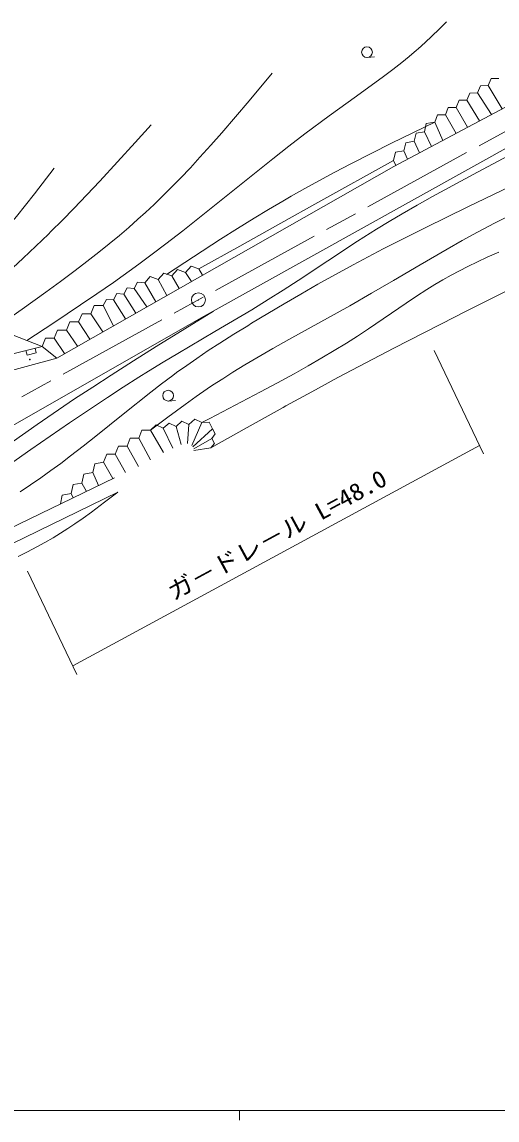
# Model space of a CAD drawing. Units: millimetres, scale not verified. Extents: x 40000 to 680000, y 20000 to 380000.
# Drawn here: x 244844 to 295400, y 204000 to 320948 of the extents above; entities that cross this region are included whole.
import ezdxf
from ezdxf.enums import TextEntityAlignment as Align

# ---------------------------------------------------------------- set-up
doc = ezdxf.new("R2010")
doc.units = ezdxf.units.MM
doc.header["$LTSCALE"] = 1000
doc.linetypes.add('CHAIN', pattern=[18.5, 12, -1.5, 3.5, -1.5])
for name, color, linetype, lineweight in [('M-BGD', 7, 'Continuous', 13), ('M-BMK', 2, 'Continuous', 13), ('M-BMK-SRVR', 3, 'Continuous', 13), ('M-STR-HTXT', 7, 'Continuous', 13), ('M-TTL-BAND', 7, 'Continuous', 13)]:
    doc.layers.add(name, color=color, linetype=linetype, lineweight=lineweight)
doc.styles.add('ＭＳ ゴシック', font='')
doc.styles.get('ＭＳ ゴシック').set_extended_font_data('MS Gothic')

# ---------------------------------------------------------------- blocks, each defined once
blk = doc.blocks.new('BUHIN3')
at = {"color": 7, "linetype": 'Continuous', "lineweight": 13}
blk.add_lwpolyline([(-260, -427), (167, -687), (687, 167), (260, 427)], dxfattribs=at)
blk = doc.blocks.new('BUHIN4')
at = {"color": 3, "linetype": 'Continuous', "lineweight": 13}
for radius in [750, 22.5]:
    blk.add_circle((0, 0), radius, dxfattribs=at)
blk = doc.blocks.new('BUHIN7')
at = {"color": 7, "linetype": 'Continuous', "lineweight": 13}
blk.add_line((-298, -490), (339, -878), dxfattribs=at)
blk.add_circle((0, 0), 574, dxfattribs=at)

msp = doc.modelspace()

# ---------------------------------------------------------------- linework, layer by layer
at = {"layer": 'M-BGD'}
for p, q in [((319782, 320563), (264242, 289597)), ((284430, 305555), (301875, 314854)), ((294458, 314166), (294769, 314932)), ((294769, 314932), (295596, 314941)), ((293320, 313390), (293631, 314157)), ((293631, 314157), (294458, 314166)), ((294458, 314166), (295956, 311699)), ((291044, 311840), (291355, 312607)), ((291355, 312607), (292182, 312615)), ((292182, 312615), (292493, 313382)), ((292182, 312615), (293532, 310407)), ((292493, 313382), (293320, 313390)), ((293320, 313390), (294804, 311085)), ((289906, 311065), (290216, 311832)), ((290216, 311832), (291044, 311840)), ((291044, 311840), (292262, 309730)), ((287670, 309264), (287877, 310142)), ((287877, 310142), (288768, 310289)), ((288768, 310289), (289078, 311056)), ((288768, 310289), (289650, 308337)), ((289078, 311056), (289906, 311065)), ((289906, 311065), (291047, 309082)), ((286573, 308238), (286780, 309117)), ((286780, 309117), (287670, 309264)), ((287670, 309264), (288445, 307695)), ((285475, 307212), (285682, 308091)), ((285682, 308091), (286573, 308238)), ((286573, 308238), (287148, 307004)), ((284378, 306186), (284585, 307065)), ((284585, 307065), (285475, 307212)), ((285475, 307212), (285889, 306333)), ((248552, 285157), (284430, 305555)), ((284378, 306186), (284621, 305657)), ((262236, 294274), (262834, 294942)), ((262834, 294942), (263680, 294647)), ((257905, 293154), (258502, 293822)), ((258502, 293822), (259349, 293527)), ((259349, 293527), (259946, 294195)), ((259946, 294195), (260793, 293900)), ((260793, 293900), (261390, 294568)), ((260793, 293900), (261581, 292565)), ((261390, 294568), (262236, 294274)), ((262236, 294274), (262878, 293302)), ((263680, 294647), (264058, 293973)), ((255689, 291945), (256041, 292616)), ((256041, 292616), (256797, 292549)), ((256797, 292549), (257149, 293221)), ((256797, 292549), (258123, 290599)), ((257149, 293221), (257905, 293154)), ((257905, 293154), (259093, 291150)), ((259349, 293527), (260265, 291817)), ((253472, 290736), (253825, 291407)), ((253825, 291407), (254580, 291340)), ((254580, 291340), (254933, 292012)), ((254580, 291340), (255864, 289314)), ((254933, 292012), (255689, 291945)), ((255689, 291945), (256945, 289929)), ((252173, 289868), (252533, 290735)), ((252533, 290735), (253472, 290736)), ((253472, 290736), (254592, 288591)), ((264242, 289597), (237035, 274107)), ((249574, 288133), (249934, 289000)), ((249934, 289000), (250873, 289001)), ((250873, 289001), (251234, 289868)), ((250873, 289001), (252055, 287149)), ((251234, 289868), (252173, 289868)), ((252173, 289868), (253459, 287947)), ((242915, 287978), (246975, 286398)), ((248274, 287265), (248635, 288132)), ((248635, 288132), (249574, 288133)), ((249574, 288133), (250745, 286404)), ((246975, 286398), (247335, 287265)), ((247335, 287265), (248274, 287265)), ((248274, 287265), (249377, 285626)), ((242072, 285151), (246975, 286398)), ((246975, 286398), (248552, 285157)), ((246975, 286398), (248552, 285157)), ((248552, 285157), (242371, 283480)), ((261246, 277881), (261861, 278435)), ((261861, 278435), (262608, 278081)), ((262608, 278081), (263223, 278635)), ((263223, 278635), (263970, 278281)), ((257273, 276628), (257613, 277471)), ((257613, 277471), (258522, 277482)), ((258522, 277482), (259136, 278036)), ((258522, 277482), (259890, 275081)), ((259136, 278036), (259884, 277682)), ((259884, 277682), (260499, 278236)), ((259884, 277682), (260899, 275548)), ((260499, 278236), (261246, 277881)), ((261246, 277881), (261787, 275941)), ((262608, 278081), (262476, 276062)), ((263970, 278281), (262907, 275845)), ((265108, 277619), (263015, 275695)), ((263970, 278281), (264760, 278329)), ((264760, 278329), (265108, 277619)), ((265108, 277619), (265411, 277084)), ((256024, 275774), (256364, 276617)), ((256364, 276617), (257273, 276628)), ((257273, 276628), (258524, 274330)), ((265033, 276600), (263129, 275482)), ((265336, 276065), (264958, 275580)), ((265411, 277084), (265033, 276600)), ((265033, 276600), (265336, 276065)), ((253527, 274067), (253866, 274910)), ((253866, 274910), (254775, 274920)), ((254775, 274920), (255115, 275764)), ((254775, 274920), (255844, 272960)), ((255115, 275764), (256024, 275774)), ((256024, 275774), (257250, 273619)), ((264958, 275580), (263142, 275324)), ((252377, 272954), (252581, 273894)), ((252581, 273894), (253527, 274067)), ((253527, 274067), (254529, 272327)), ((251227, 271842), (251431, 272781)), ((251431, 272781), (252377, 272954)), ((252377, 272954), (252996, 271585)), ((233175, 261994), (254690, 272405)), ((250077, 270729), (250281, 271669)), ((250281, 271669), (251227, 271842)), ((251227, 271842), (251698, 270957)), ((255030, 270884), (237918, 262536)), ((248928, 269617), (249132, 270556)), ((249132, 270556), (250077, 270729)), ((250077, 270729), (250299, 270280))]:
    msp.add_line(p, q, dxfattribs=at)
for points in [[(245353, 287029), (248220, 288916), (251075, 290818), (252828, 292009), (254569, 293216), (257273, 295153), (258716, 296225), (260154, 297318), (261953, 298715), (263747, 300134), (267636, 303256), (271539, 306381), (273231, 307710), (274935, 309023), (277528, 310958), (280436, 313045), (283336, 315151), (284300, 315881), (285258, 316632), (286046, 317274), (286829, 317938), (287009, 318095), (287744, 318753), (288465, 319426), (289252, 320189), (290026, 320968)], [(242299, 288572), (244852, 290371), (247392, 292185), (248947, 293318), (250489, 294467), (251760, 295438), (253018, 296424), (254122, 297312), (255220, 298222), (256212, 299070), (257191, 299933), (257972, 300642), (258896, 301507), (259805, 302386), (260772, 303350), (261725, 304328), (262762, 305423), (263784, 306532), (264948, 307826), (266098, 309135), (267562, 310838), (269019, 312563), (271456, 315487)], [(240593, 291766), (242793, 293777), (244985, 295808), (246322, 297072), (247651, 298356), (247929, 298629), (249146, 299843), (250356, 301078), (251747, 302529), (253130, 304001), (255008, 306037), (256879, 308095), (258603, 310004)], [(260229, 294041), (263097, 295927), (265983, 297800), (267772, 298938), (269570, 300059), (271080, 300978), (272601, 301880), (273482, 302391), (274951, 303223), (276430, 304037), (278130, 304948), (279839, 305842), (281995, 306942), (284169, 308030), (288768, 310289)], [(241684, 272552), (245792, 275402), (249908, 278242), (251924, 279610), (253951, 280961), (255614, 282047), (257288, 283116), (258320, 283762), (259860, 284710), (261419, 285645), (265376, 287967), (269323, 290306), (271059, 291375), (272642, 292388), (274223, 293424), (277379, 295523), (280544, 297605), (282561, 298883), (283928, 299713), (285305, 300525), (286908, 301445), (288531, 302353), (290689, 303533), (292867, 304701), (300255, 308626)], [(237595, 292916), (239086, 294453), (240568, 296010), (241464, 296978), (242352, 297967), (242655, 298313), (243459, 299254), (244254, 300216), (245223, 301424), (246183, 302653), (248263, 305381)], [(263680, 294647), (268031, 297084), (272392, 299523), (276328, 301719), (284378, 306186)], [(244653, 270920), (245750, 271653), (246835, 272402), (247901, 273163), (248966, 273938), (250020, 274730), (251372, 275775), (252712, 276837), (255625, 279186), (258550, 281520), (259706, 282413), (260881, 283296), (261300, 283603), (262372, 284371), (263456, 285122), (264675, 285942), (265914, 286750), (267383, 287682), (268871, 288602), (269281, 288852), (270998, 289898), (272733, 290933), (274521, 291975), (276329, 293006), (278198, 294048), (280077, 295072), (283294, 296777), (285542, 297918), (287808, 299047), (292292, 301243), (296784, 303440)], [(258522, 277482), (260364, 278858), (262226, 280223), (263380, 281047), (264554, 281859), (265133, 282249), (266210, 282955), (267298, 283644), (268566, 284421), (269854, 285186), (271542, 286161), (273241, 287119), (279730, 290732), (282056, 292069), (284381, 293428), (287228, 295099), (290084, 296751), (291694, 297661), (293321, 298557), (295120, 299515), (296627, 300276)], [(295594, 296446), (294344, 295890), (293322, 295414), (292301, 294916), (291405, 294459), (290519, 293983), (289644, 293488), (288788, 292979), (287934, 292446), (286829, 291728), (285726, 290987), (281732, 288263), (280559, 287496), (279368, 286742), (278073, 285947), (276760, 285163), (275289, 284312), (273800, 283472), (272030, 282500), (270240, 281540), (267538, 280121), (264825, 278720), (263970, 278281)], [(264958, 275580), (268797, 277745), (272654, 279897), (272934, 280051), (275695, 281564), (278475, 283065), (281450, 284646), (284434, 286210), (287676, 287886), (290936, 289548), (291837, 290003), (296297, 292240)], [(242342, 275208), (246445, 278064), (250451, 280794), (252376, 282068), (254321, 283331), (256723, 284863), (259136, 286379), (265235, 290150)], [(255030, 270884), (253642, 269812), (252235, 268752), (251362, 268117), (250479, 267499), (249725, 266995), (248944, 266498), (248152, 266017), (247290, 265518), (246409, 265031), (245429, 264514), (244439, 264014)]]:
    msp.add_lwpolyline(points, dxfattribs=at)
msp.add_circle((245678, 284999), 50, dxfattribs=at)
msp.add_arc((247556, 285985), 50, 186.97768, 276.63817, dxfattribs=at)
at = {"layer": 'M-BMK', "linetype": 'CHAIN'}
msp.add_line((324596, 324848), (216869, 265661), dxfattribs=at)
at = {"layer": 'M-STR-HTXT'}
for p, q in [((293955, 274944), (288715, 285954)), ((250258, 252357), (293525, 275847)), ((245447, 262464), (250688, 251454))]:
    msp.add_line(p, q, dxfattribs=at)
at = {"layer": 'M-TTL-BAND'}
for p, q in [((40000, 205000), (579000, 205000)), ((268000, 205000), (268000, 204000))]:
    msp.add_line(p, q, dxfattribs=at)

# ---------------------------------------------------------------- block references
at = {"layer": 'M-BGD'}
for name, p, rotation in [('BUHIN7', (281562, 317731), 36.16667), ('BUHIN3', (245749, 286086), 315.59759), ('BUHIN7', (260399, 281150), 36.16667)]:
    msp.add_blockref(name, p, dxfattribs=dict(at, rotation=rotation))
at = {"layer": 'M-BMK-SRVR', "rotation": 36.16667}
msp.add_blockref('BUHIN4', (263619, 291346), dxfattribs=at)

# ---------------------------------------------------------------- texts
at = {"layer": 'M-STR-HTXT', "style": 'ＭＳ ゴシック', "width": 1.1}
msp.add_text('ガ－ドレ－ル L=48.0', height=1833, rotation=28.5, dxfattribs=at).set_placement((261211, 258807), align=Align.BOTTOM_LEFT)

doc.saveas('drawing.dxf')
